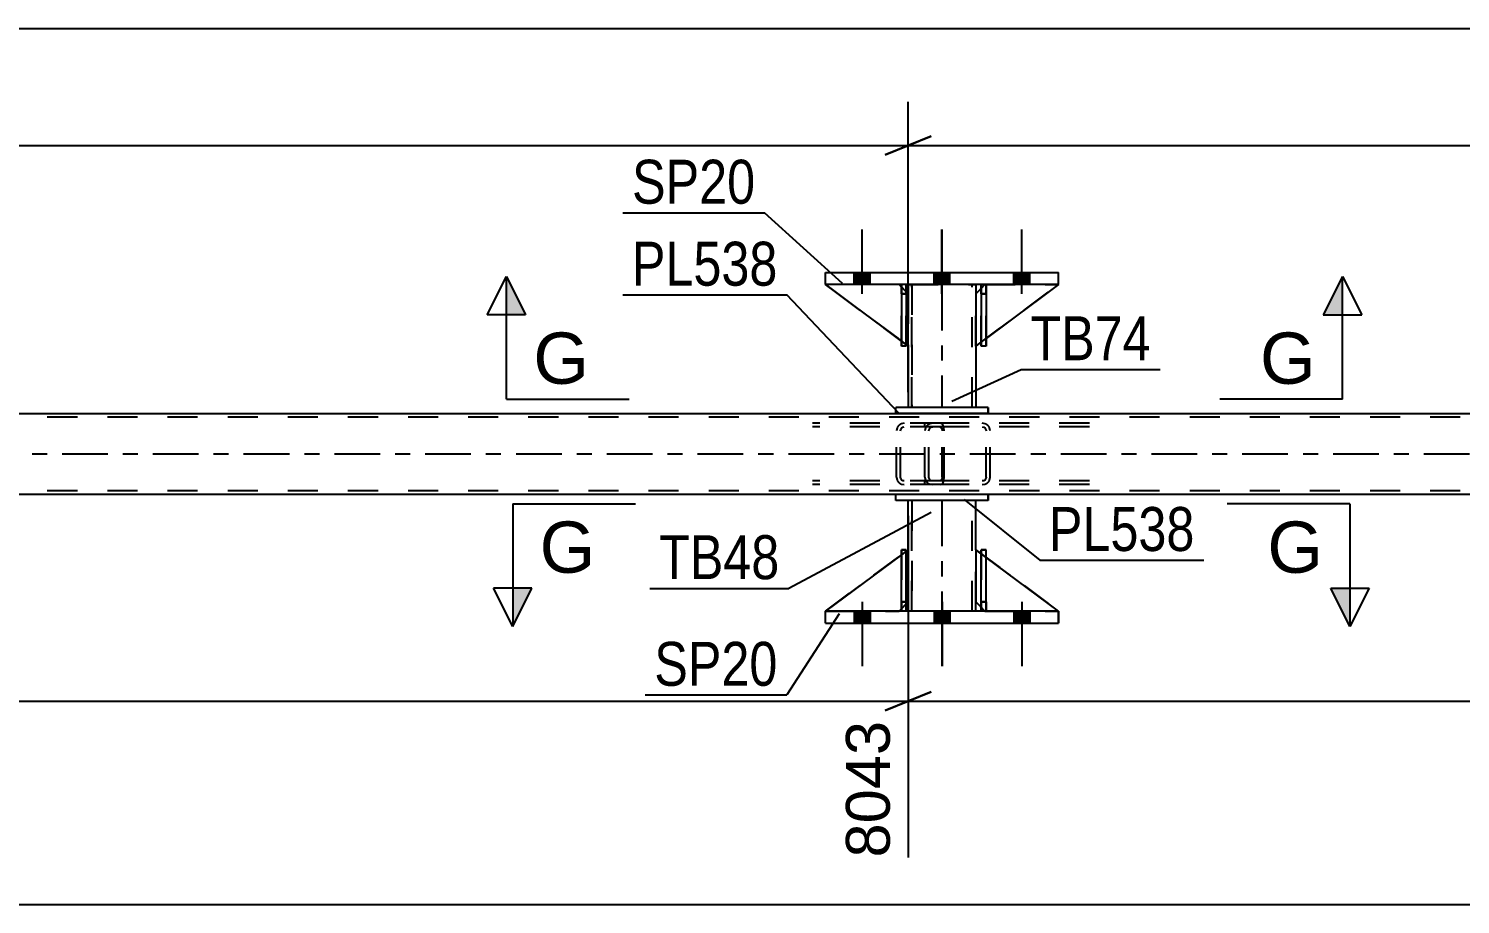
# Model space of a CAD drawing. Header units: millimetres. Extents: x 0 to 841, y 0 to 594.
# Drawn here: x 275.4 to 368.7, y 216.9 to 274 of the extents above; entities that cross this region are included whole.
import ezdxf

# ---------------------------------------------------------------- set-up
doc = ezdxf.new("R2010")
doc.units = ezdxf.units.MM
doc.linetypes.add('DXK_LINE_DOT2', pattern=[3.9198, 1.9599, -1.9599])
doc.linetypes.add('DXK_LINE_DOT3', pattern=[5.9187, 2.979, -0.9799, 0.9799, -0.9799])
doc.styles.add('Arial', font='ARIAL.TTF', dxfattribs={"height": 0.2})
doc.styles.add('Arial Narrow', font='ARIALN.TTF', dxfattribs={"height": 0.2})

# ---------------------------------------------------------------- blocks, each defined once
blk = doc.blocks.new('Part-318464264-4550 - 4418')
at = {"color": 2, "linetype": 'Continuous'}
for p, q in [((70.399, 248.887), (729.327, 248.887)), ((331.918, 243.607), (167.65, 243.607)), ((587.321, 243.607), (337.918, 243.607))]:
    blk.add_line(p, q, dxfattribs=at)
at = {"color": 7, "linetype": 'DXK_LINE_DOT2'}
for p, q in [((729.327, 248.647), (70.399, 248.647)), ((729.327, 243.847), (70.399, 243.847)), ((337.918, 243.607), (331.918, 243.607))]:
    blk.add_line(p, q, dxfattribs=at)
at = {"color": 7, "linetype": 'DXK_LINE_DOT3'}
blk.add_line((70.399, 246.247), (729.327, 246.247), dxfattribs=at)
blk = doc.blocks.new('Part-318464264-4573 - 4418')
at = {"color": 2, "linetype": 'Continuous'}
for p, q in [((332.272, 253.619), (327.318, 257.288)), ((332.271, 257.135), (332.118, 257.288)), ((332.718, 256.688), (332.592, 256.815)), ((332.718, 256.688), (332.718, 256.688)), ((332.718, 253.288), (332.718, 256.688)), ((332.718, 253.288), (332.592, 253.382)), ((332.718, 253.288), (332.718, 253.288))]:
    blk.add_line(p, q, dxfattribs=at)
at = {"color": 7, "linetype": 'DXK_LINE_DOT2'}
for p, q in [((332.718, 253.288), (327.318, 257.288)), ((332.118, 257.288), (327.318, 257.288)), ((332.118, 257.288), (332.718, 256.688)), ((332.592, 256.815), (332.271, 257.135)), ((332.718, 256.688), (332.718, 253.288)), ((332.592, 253.382), (332.272, 253.619))]:
    blk.add_line(p, q, dxfattribs=at)
blk = doc.blocks.new('Part-318464264-4574 - 4418')
at = {"color": 7, "linetype": 'DXK_LINE_DOT2'}
for p, q in [((332.719, 253.288), (327.319, 257.288)), ((332.119, 257.288), (327.319, 257.288)), ((327.319, 257.288), (332.719, 253.288)), ((332.119, 257.288), (332.719, 256.688)), ((332.719, 256.688), (332.119, 257.288)), ((332.719, 256.688), (332.719, 253.288)), ((332.719, 256.688), (332.719, 256.688)), ((332.719, 253.288), (332.719, 256.688)), ((332.719, 253.288), (332.719, 253.288))]:
    blk.add_line(p, q, dxfattribs=at)
blk = doc.blocks.new('Part-318464264-4446 - 4418')
at = {"color": 7, "linetype": 'DXK_LINE_DOT2'}
for p, q in [((334.794, 248.247), (326.486, 248.247)), ((334.794, 248.007), (326.486, 248.007)), ((331.995, 247.951), (331.957, 247.767)), ((331.957, 244.727), (331.957, 247.767)), ((332.208, 247.767), (332.227, 247.859)), ((332.208, 244.727), (332.208, 247.767)), ((332.227, 247.859), (332.282, 247.937)), ((332.459, 248.247), (332.267, 248.211)), ((332.282, 247.937), (332.363, 247.989)), ((332.363, 247.989), (332.459, 248.007)), ((333.802, 248.007), (333.802, 248.247)), ((334.898, 248.211), (334.794, 248.247)), ((334.794, 248.007), (334.846, 247.989)), ((334.846, 247.989), (334.89, 247.937)), ((334.89, 247.937), (334.919, 247.859)), ((334.986, 248.107), (334.898, 248.211)), ((334.919, 247.859), (334.93, 247.767)), ((334.93, 244.727), (334.93, 247.767)), ((335.044, 247.951), (334.986, 248.107)), ((335.065, 247.767), (335.044, 247.951)), ((335.065, 244.727), (335.065, 247.767)), ((331.957, 244.727), (331.995, 244.544)), ((332.227, 244.635), (332.208, 244.727)), ((332.282, 244.558), (332.227, 244.635)), ((332.363, 244.506), (332.282, 244.558)), ((334.89, 244.558), (334.846, 244.506)), ((334.919, 244.635), (334.89, 244.558)), ((334.93, 244.727), (334.919, 244.635)), ((335.044, 244.544), (335.065, 244.727)), ((334.794, 244.487), (326.486, 244.487)), ((334.794, 244.247), (326.486, 244.247)), ((332.267, 244.284), (332.459, 244.247)), ((332.459, 244.487), (332.363, 244.506)), ((333.802, 244.247), (333.802, 244.487)), ((334.846, 244.506), (334.794, 244.487)), ((334.794, 244.247), (334.898, 244.284)), ((334.898, 244.284), (334.986, 244.388)), ((334.986, 244.388), (335.044, 244.544))]:
    blk.add_line(p, q, dxfattribs=at)
for centre, start, end in [((332.445, 247.752), 111.19409, 156.15058), ((332.445, 244.742), 203.84942, 248.80591)]:
    blk.add_arc(centre, 0.492, start, end, dxfattribs=at)
blk = doc.blocks.new('Part-318464264-4579 - 4418')
at = {"color": 2, "linetype": 'Continuous'}
for p, q in [((337.918, 249.288), (331.918, 249.288)), ((331.918, 248.888), (331.918, 249.288)), ((337.918, 249.288), (337.918, 248.888)), ((337.919, 248.888), (337.919, 249.288)), ((337.918, 248.888), (331.918, 248.888))]:
    blk.add_line(p, q, dxfattribs=at)
at = {"color": 7, "linetype": 'DXK_LINE_DOT2'}
for p, q in [((331.919, 248.888), (331.919, 249.288)), ((337.919, 249.288), (337.918, 249.288)), ((337.919, 249.288), (337.918, 249.288)), ((337.918, 248.888), (337.919, 248.888)), ((337.919, 248.888), (337.918, 248.888))]:
    blk.add_line(p, q, dxfattribs=at)
blk = doc.blocks.new('Part-318464264-4516 - 4418')
at = {"color": 2, "linetype": 'Continuous'}
for p, q in [((337.918, 243.607), (331.918, 243.607)), ((331.918, 243.207), (331.918, 243.607)), ((337.918, 243.207), (331.918, 243.207)), ((337.918, 243.607), (337.918, 243.207)), ((337.919, 243.207), (337.919, 243.607))]:
    blk.add_line(p, q, dxfattribs=at)
at = {"color": 7, "linetype": 'DXK_LINE_DOT2'}
for p, q in [((331.919, 243.207), (331.919, 243.607)), ((337.919, 243.607), (337.918, 243.607)), ((337.919, 243.607), (337.918, 243.607)), ((337.918, 243.207), (337.919, 243.207)), ((337.919, 243.207), (337.918, 243.207))]:
    blk.add_line(p, q, dxfattribs=at)
blk = doc.blocks.new('Part-318464264-4454 - 4418')
at = {"color": 7, "linetype": 'DXK_LINE_DOT2'}
for p, q in [((333.841, 247.951), (333.802, 247.767)), ((333.802, 244.727), (333.802, 247.767)), ((334.057, 247.767), (334.077, 247.859)), ((334.057, 244.727), (334.057, 247.767)), ((334.077, 247.859), (334.132, 247.937)), ((334.313, 248.247), (334.117, 248.211)), ((334.132, 247.937), (334.215, 247.989)), ((334.215, 247.989), (334.313, 248.007)), ((344.527, 248.247), (334.313, 248.247)), ((344.527, 248.007), (334.313, 248.007)), ((337.743, 248.211), (337.548, 248.247)), ((337.548, 248.007), (337.645, 247.989)), ((337.645, 247.989), (337.728, 247.937)), ((337.728, 247.937), (337.784, 247.859)), ((337.784, 247.859), (337.803, 247.767)), ((337.803, 244.727), (337.803, 247.767)), ((338.059, 247.767), (338.02, 247.951)), ((338.059, 244.727), (338.059, 247.767)), ((333.802, 244.727), (333.841, 244.544)), ((334.077, 244.635), (334.057, 244.727)), ((334.132, 244.558), (334.077, 244.635)), ((334.215, 244.506), (334.132, 244.558)), ((337.728, 244.558), (337.645, 244.506)), ((337.784, 244.635), (337.728, 244.558)), ((337.803, 244.727), (337.784, 244.635)), ((338.02, 244.544), (338.059, 244.727)), ((334.117, 244.284), (334.313, 244.247)), ((334.313, 244.487), (334.215, 244.506)), ((344.527, 244.487), (334.313, 244.487)), ((344.527, 244.247), (334.313, 244.247)), ((337.645, 244.506), (337.548, 244.487)), ((337.548, 244.247), (337.743, 244.284))]:
    blk.add_line(p, q, dxfattribs=at)
for centre, start, end in [((334.293, 247.746), 110.75833, 155.68006), ((337.567, 247.746), 24.31994, 69.24167), ((334.293, 244.748), 204.31994, 249.24167), ((337.567, 244.748), 290.75833, 335.68006)]:
    blk.add_arc(centre, 0.496, start, end, dxfattribs=at)
blk = doc.blocks.new('Bolt-318464264-4530 - 4418')
at = {"linetype": 'Continuous'}
for points in [[(329.198, 235.207), (330.238, 235.207), (330.238, 236.007), (329.198, 236.007)], [(329.198, 235.207), (330.238, 235.207), (330.238, 236.007), (329.198, 236.007)], [(329.199, 235.207), (330.239, 235.207), (330.239, 236.007), (329.199, 236.007)], [(334.398, 235.207), (335.438, 235.207), (335.438, 236.007), (334.398, 236.007)], [(334.399, 235.207), (335.439, 235.207), (335.439, 236.007), (334.399, 236.007)], [(339.598, 235.207), (340.638, 235.207), (340.638, 236.007), (339.598, 236.007)], [(339.598, 235.207), (340.638, 235.207), (340.638, 236.007), (339.598, 236.007)], [(339.599, 235.207), (340.639, 235.207), (340.639, 236.007), (339.599, 236.007)]]:
    blk.add_hatch(color=1, dxfattribs=at).paths.add_polyline_path(points)
at = {"color": 1, "linetype": 'Continuous'}
for p, q in [((329.718, 236.607), (329.718, 232.407)), ((329.718, 236.607), (329.718, 232.407)), ((329.719, 236.607), (329.719, 232.407)), ((334.918, 236.607), (334.918, 232.407)), ((334.919, 236.607), (334.919, 232.407)), ((340.118, 236.607), (340.118, 232.407)), ((340.118, 236.607), (340.118, 232.407)), ((340.119, 236.607), (340.119, 232.407)), ((329.198, 236.007), (329.198, 235.207)), ((329.198, 236.007), (329.198, 235.207)), ((329.199, 236.007), (329.199, 235.207)), ((330.238, 236.007), (330.238, 235.207)), ((330.238, 236.007), (330.238, 235.207)), ((330.239, 236.007), (330.239, 235.207)), ((334.398, 236.007), (334.398, 235.207)), ((334.399, 236.007), (334.399, 235.207)), ((335.438, 236.007), (335.438, 235.207)), ((335.439, 236.007), (335.439, 235.207)), ((339.598, 236.007), (339.598, 235.207)), ((339.598, 236.007), (339.598, 235.207)), ((339.599, 236.007), (339.599, 235.207)), ((340.638, 236.007), (340.638, 235.207)), ((340.638, 236.007), (340.638, 235.207)), ((340.639, 236.007), (340.639, 235.207))]:
    blk.add_line(p, q, dxfattribs=at)
blk = doc.blocks.new('Bolt-318464264-4531 - 4418')
at = {"linetype": 'Continuous'}
for points in [[(330.238, 258.088), (329.198, 258.088), (329.198, 257.288), (330.238, 257.288)], [(330.238, 258.088), (329.198, 258.088), (329.198, 257.288), (330.238, 257.288)], [(330.239, 258.088), (329.199, 258.088), (329.199, 257.288), (330.239, 257.288)], [(335.438, 258.088), (334.398, 258.088), (334.398, 257.288), (335.438, 257.288)], [(335.439, 258.088), (334.399, 258.088), (334.399, 257.288), (335.439, 257.288)], [(340.638, 258.088), (339.598, 258.088), (339.598, 257.288), (340.638, 257.288)], [(340.638, 258.088), (339.598, 258.088), (339.598, 257.288), (340.638, 257.288)], [(340.639, 258.088), (339.599, 258.088), (339.599, 257.288), (340.639, 257.288)]]:
    blk.add_hatch(color=1, dxfattribs=at).paths.add_polyline_path(points)
at = {"color": 1, "linetype": 'Continuous'}
for p, q in [((329.718, 256.688), (329.718, 260.888)), ((329.718, 256.688), (329.718, 260.888)), ((329.719, 256.688), (329.719, 260.888)), ((334.918, 256.688), (334.918, 260.888)), ((334.919, 256.688), (334.919, 260.888)), ((340.118, 256.688), (340.118, 260.888)), ((340.118, 256.688), (340.118, 260.888)), ((340.119, 256.688), (340.119, 260.888)), ((329.198, 257.288), (329.198, 258.088)), ((329.198, 257.288), (329.198, 258.088)), ((329.199, 257.288), (329.199, 258.088)), ((330.238, 257.288), (330.238, 258.088)), ((330.238, 257.288), (330.238, 258.088)), ((330.239, 257.288), (330.239, 258.088)), ((334.398, 257.288), (334.398, 258.088)), ((334.399, 257.288), (334.399, 258.088)), ((335.438, 257.288), (335.438, 258.088)), ((335.439, 257.288), (335.439, 258.088)), ((339.598, 257.288), (339.598, 258.088)), ((339.598, 257.288), (339.598, 258.088)), ((339.599, 257.288), (339.599, 258.088)), ((340.638, 257.288), (340.638, 258.088)), ((340.638, 257.288), (340.638, 258.088)), ((340.639, 257.288), (340.639, 258.088))]:
    blk.add_line(p, q, dxfattribs=at)
blk = doc.blocks.new('Part-318464264-4467 - 4418')
at = {"color": 2, "linetype": 'Continuous'}
for p, q in [((332.271, 236.007), (332.272, 240.007)), ((332.272, 240.007), (332.592, 240.007)), ((332.591, 236.007), (332.592, 240.007)), ((332.272, 236.007), (332.271, 236.007)), ((332.592, 236.007), (332.271, 236.007))]:
    blk.add_line(p, q, dxfattribs=at)
at = {"color": 7, "linetype": 'DXK_LINE_DOT2'}
for p, q in [((332.272, 240.007), (332.272, 236.607)), ((332.592, 236.607), (332.592, 240.007)), ((332.272, 236.607), (332.272, 236.007)), ((332.272, 236.607), (332.592, 236.607)), ((332.592, 236.007), (332.592, 236.607)), ((332.271, 236.007), (332.271, 236.007)), ((332.591, 236.007), (332.592, 236.007)), ((332.591, 236.007), (332.591, 236.007))]:
    blk.add_line(p, q, dxfattribs=at)
blk = doc.blocks.new('Part-318464264-4468 - 4418')
at = {"color": 7, "linetype": 'DXK_LINE_DOT2'}
for p, q in [((337.792, 240.007), (337.472, 240.007)), ((337.472, 236.607), (337.472, 240.007)), ((337.472, 240.007), (337.473, 236.007)), ((337.793, 236.007), (337.792, 240.007)), ((337.792, 236.607), (337.792, 239.508)), ((337.792, 236.607), (337.472, 236.607)), ((337.472, 236.007), (337.472, 236.607)), ((337.792, 236.607), (337.792, 236.007)), ((337.793, 236.007), (337.472, 236.007)), ((337.792, 236.007), (337.793, 236.007))]:
    blk.add_line(p, q, dxfattribs=at)
at = {"color": 2, "linetype": 'Continuous'}
for p in [(337.792, 239.508), (337.792, 240.007)]:
    blk.add_line(p, (337.792, 240.007), dxfattribs=at)
blk = doc.blocks.new('Part-318464264-4611 - 4418')
at = {"color": 2, "linetype": 'Continuous'}
for p, q in [((332.718, 257.288), (332.718, 256.688)), ((337.118, 257.288), (337.118, 256.688)), ((337.119, 257.288), (337.119, 256.688)), ((332.718, 253.288), (332.718, 249.288)), ((337.118, 253.288), (337.118, 249.288)), ((337.119, 253.288), (337.119, 249.288))]:
    blk.add_line(p, q, dxfattribs=at)
at = {"color": 7, "linetype": 'DXK_LINE_DOT2'}
for p, q in [((332.718, 257.288), (337.119, 257.288)), ((332.719, 257.288), (332.719, 249.288)), ((332.958, 249.288), (332.958, 257.288)), ((332.959, 257.288), (332.959, 249.288)), ((336.878, 249.288), (336.878, 257.288)), ((336.879, 249.288), (336.879, 257.288)), ((332.718, 256.688), (332.718, 253.288)), ((337.118, 256.688), (337.118, 253.288)), ((337.119, 256.688), (337.119, 253.288)), ((337.119, 249.288), (332.718, 249.288))]:
    blk.add_line(p, q, dxfattribs=at)
at = {"color": 7, "linetype": 'DXK_LINE_DOT3'}
blk.add_line((334.918, 257.288), (334.918, 249.288), dxfattribs=at)
blk = doc.blocks.new('Part-318464264-4521 - 4418')
at = {"color": 2, "linetype": 'Continuous'}
for p, q in [((332.718, 240.007), (332.718, 243.207)), ((337.118, 240.007), (337.118, 243.207)), ((337.119, 240.007), (337.119, 243.207)), ((332.718, 236.007), (332.718, 236.607)), ((337.118, 236.007), (337.118, 236.607)), ((337.119, 236.007), (337.119, 236.607))]:
    blk.add_line(p, q, dxfattribs=at)
at = {"color": 7, "linetype": 'DXK_LINE_DOT2'}
for p, q in [((337.119, 243.207), (332.718, 243.207)), ((332.719, 236.007), (332.719, 243.207)), ((332.958, 236.007), (332.958, 243.207)), ((332.959, 243.207), (332.959, 236.007)), ((336.878, 236.007), (336.878, 243.207)), ((336.879, 236.007), (336.879, 243.207)), ((332.718, 236.607), (332.718, 240.007)), ((337.118, 236.607), (337.118, 240.007)), ((337.119, 236.607), (337.119, 240.007)), ((337.119, 236.007), (332.718, 236.007))]:
    blk.add_line(p, q, dxfattribs=at)
at = {"color": 7, "linetype": 'DXK_LINE_DOT3'}
blk.add_line((334.918, 243.207), (334.918, 236.007), dxfattribs=at)
blk = doc.blocks.new('Part-318464264-4526 - 4418')
at = {"color": 2, "linetype": 'Continuous'}
for p, q in [((337.471, 236.007), (337.472, 240.007)), ((337.472, 240.007), (337.792, 240.007)), ((337.791, 236.007), (337.792, 240.007)), ((337.472, 236.007), (337.471, 236.007)), ((337.792, 236.007), (337.471, 236.007))]:
    blk.add_line(p, q, dxfattribs=at)
at = {"color": 7, "linetype": 'DXK_LINE_DOT2'}
for p, q in [((337.472, 240.007), (337.472, 236.607)), ((337.792, 236.607), (337.792, 240.007)), ((337.472, 236.607), (337.472, 236.007)), ((337.472, 236.607), (337.792, 236.607)), ((337.792, 236.007), (337.792, 236.607)), ((337.471, 236.007), (337.471, 236.007)), ((337.791, 236.007), (337.792, 236.007)), ((337.791, 236.007), (337.791, 236.007))]:
    blk.add_line(p, q, dxfattribs=at)
blk = doc.blocks.new('Part-318464264-4679 - 4418')
at = {"color": 7, "linetype": 'DXK_LINE_DOT2'}
for p, q in [((332.592, 240.007), (332.273, 240.007)), ((332.273, 236.607), (332.273, 240.007)), ((332.273, 240.007), (332.273, 236.007)), ((332.593, 236.007), (332.593, 240.007)), ((332.593, 236.607), (332.593, 239.914)), ((332.593, 236.607), (332.273, 236.607)), ((332.273, 236.007), (332.273, 236.607)), ((332.593, 236.481), (332.593, 236.607)), ((332.593, 236.007), (332.273, 236.007)), ((332.593, 236.007), (332.593, 236.007))]:
    blk.add_line(p, q, dxfattribs=at)
at = {"color": 2, "linetype": 'Continuous'}
for p, q in [((332.593, 240.007), (332.592, 240.007)), ((332.593, 239.914), (332.593, 240.007)), ((332.593, 236.007), (332.593, 236.481))]:
    blk.add_line(p, q, dxfattribs=at)
blk = doc.blocks.new('Part-318464264-4594 - 4418')
at = {"color": 7, "linetype": 'DXK_LINE_DOT2'}
for p, q in [((337.719, 257.288), (337.119, 256.688)), ((337.119, 253.288), (342.519, 257.288)), ((337.119, 256.688), (337.719, 257.288)), ((342.519, 257.288), (337.119, 253.288)), ((337.719, 257.288), (342.519, 257.288)), ((337.119, 256.688), (337.119, 253.288)), ((337.119, 256.688), (337.119, 256.688)), ((337.119, 253.288), (337.119, 256.688)), ((337.119, 253.288), (337.119, 253.288))]:
    blk.add_line(p, q, dxfattribs=at)
at = {"color": 2, "linetype": 'Continuous'}
blk.add_line((342.519, 257.288), (342.519, 257.288), dxfattribs=at)
blk = doc.blocks.new('Part-318464264-4599 - 4418')
at = {"color": 2, "linetype": 'Continuous'}
for p, q in [((342.518, 236.007), (327.318, 236.007)), ((327.318, 235.207), (327.318, 236.007)), ((342.518, 236.007), (342.518, 236.007)), ((342.518, 235.207), (342.518, 236.007)), ((342.519, 236.007), (342.519, 235.207)), ((327.318, 235.207), (342.518, 235.207)), ((342.519, 235.207), (342.518, 235.207)), ((342.518, 235.207), (342.519, 235.207))]:
    blk.add_line(p, q, dxfattribs=at)
at = {"color": 7, "linetype": 'DXK_LINE_DOT2'}
for p, q in [((327.319, 235.207), (327.319, 236.007)), ((342.518, 236.007), (342.519, 236.007)), ((342.519, 236.007), (342.518, 236.007))]:
    blk.add_line(p, q, dxfattribs=at)
blk = doc.blocks.new('Part-318464264-4681 - 4418')
at = {"color": 7, "linetype": 'DXK_LINE_DOT2'}
for p, q in [((337.472, 256.688), (337.472, 257.288)), ((337.472, 257.288), (337.473, 257.288)), ((337.473, 257.288), (337.472, 253.288)), ((337.793, 257.288), (337.472, 257.288)), ((337.792, 256.688), (337.792, 257.288)), ((337.792, 253.288), (337.793, 257.288)), ((337.472, 253.288), (337.472, 256.688)), ((337.472, 256.688), (337.792, 256.688)), ((337.792, 256.688), (337.792, 253.787)), ((337.792, 253.288), (337.472, 253.288))]:
    blk.add_line(p, q, dxfattribs=at)
at = {"color": 2, "linetype": 'Continuous'}
for p in [(337.792, 253.787), (337.792, 253.288)]:
    blk.add_line(p, (337.792, 253.288), dxfattribs=at)
blk = doc.blocks.new('Part-318464264-4604 - 4418')
at = {"color": 2, "linetype": 'Continuous'}
for p, q in [((327.318, 257.288), (327.318, 258.088)), ((327.318, 258.088), (342.518, 258.088)), ((342.518, 258.088), (342.519, 258.088)), ((342.519, 258.088), (342.518, 258.088)), ((342.518, 257.288), (342.518, 258.088)), ((342.519, 257.288), (342.519, 258.088)), ((342.518, 257.288), (327.318, 257.288)), ((342.518, 257.288), (342.518, 257.288))]:
    blk.add_line(p, q, dxfattribs=at)
at = {"color": 7, "linetype": 'DXK_LINE_DOT2'}
for p, q in [((327.319, 257.288), (327.319, 258.088)), ((342.518, 257.288), (342.519, 257.288)), ((342.519, 257.288), (342.518, 257.288)), ((342.519, 257.288), (342.519, 257.288))]:
    blk.add_line(p, q, dxfattribs=at)
blk = doc.blocks.new('Part-318464264-4605 - 4418')
at = {"color": 2, "linetype": 'Continuous'}
for p, q in [((337.118, 240.007), (337.118, 240.007)), ((337.118, 240.007), (337.118, 236.607)), ((337.472, 239.745), (337.118, 240.007)), ((342.518, 236.008), (337.792, 239.508)), ((337.118, 236.607), (337.118, 236.607)), ((337.471, 236.254), (337.118, 236.607)), ((342.518, 236.007), (342.518, 236.007))]:
    blk.add_line(p, q, dxfattribs=at)
at = {"color": 7, "linetype": 'DXK_LINE_DOT2'}
for p, q in [((337.118, 236.607), (337.118, 240.007)), ((337.118, 240.007), (342.518, 236.007)), ((337.792, 239.508), (337.472, 239.745)), ((337.718, 236.007), (337.118, 236.607)), ((337.718, 236.007), (337.471, 236.254)), ((337.718, 236.007), (342.518, 236.007)), ((342.518, 236.007), (342.518, 236.008))]:
    blk.add_line(p, q, dxfattribs=at)
blk = doc.blocks.new('Part-318464264-4606 - 4418')
at = {"color": 7, "linetype": 'DXK_LINE_DOT2'}
for p, q in [((337.119, 236.607), (337.119, 240.007)), ((337.119, 240.007), (342.519, 236.007)), ((337.119, 240.007), (337.119, 240.007)), ((337.119, 240.007), (337.119, 236.607)), ((342.519, 236.007), (337.119, 240.007)), ((337.719, 236.007), (337.119, 236.607)), ((337.119, 236.607), (337.119, 236.607)), ((337.119, 236.607), (337.719, 236.007)), ((337.719, 236.007), (342.519, 236.007))]:
    blk.add_line(p, q, dxfattribs=at)
at = {"color": 2, "linetype": 'Continuous'}
blk.add_line((342.519, 236.007), (342.519, 236.007), dxfattribs=at)
blk = doc.blocks.new('Part-318464264-4627 - 4418')
at = {"color": 7, "linetype": 'DXK_LINE_DOT2'}
for p, q in [((327.318, 236.007), (332.718, 240.007)), ((332.592, 239.914), (332.272, 239.677)), ((332.718, 240.007), (332.718, 236.607)), ((332.718, 236.607), (332.118, 236.007)), ((332.592, 236.481), (332.271, 236.161)), ((327.318, 236.007), (332.118, 236.007))]:
    blk.add_line(p, q, dxfattribs=at)
at = {"color": 2, "linetype": 'Continuous'}
for p, q in [((332.718, 240.007), (332.592, 239.914)), ((332.718, 236.607), (332.718, 240.007)), ((332.718, 240.007), (332.718, 240.007)), ((332.272, 239.677), (327.318, 236.007)), ((332.271, 236.161), (332.118, 236.007)), ((332.718, 236.607), (332.592, 236.481)), ((332.718, 236.607), (332.718, 236.607))]:
    blk.add_line(p, q, dxfattribs=at)
blk = doc.blocks.new('Part-318464264-4628 - 4418')
at = {"color": 7, "linetype": 'DXK_LINE_DOT2'}
for p, q in [((332.719, 240.007), (327.319, 236.007)), ((332.719, 240.007), (327.319, 236.007)), ((332.719, 236.607), (332.719, 240.007)), ((332.719, 240.007), (332.719, 240.007)), ((332.719, 240.007), (332.719, 236.607)), ((332.119, 236.007), (332.719, 236.607)), ((332.719, 236.607), (332.119, 236.007)), ((332.719, 236.607), (332.719, 236.607)), ((327.319, 236.007), (332.119, 236.007))]:
    blk.add_line(p, q, dxfattribs=at)
blk = doc.blocks.new('Part-318464264-4632 - 4418')
at = {"color": 7, "linetype": 'DXK_LINE_DOT2'}
for p, q in [((337.118, 256.688), (337.718, 257.288)), ((342.518, 257.288), (337.118, 253.288)), ((337.718, 257.288), (337.471, 257.041)), ((337.718, 257.288), (342.518, 257.288)), ((342.518, 257.288), (342.518, 257.288)), ((337.118, 253.288), (337.118, 256.688)), ((337.792, 253.787), (337.472, 253.55))]:
    blk.add_line(p, q, dxfattribs=at)
at = {"color": 2, "linetype": 'Continuous'}
for p, q in [((337.471, 257.041), (337.118, 256.688)), ((342.518, 257.288), (337.792, 253.787)), ((342.518, 257.288), (342.518, 257.288)), ((337.118, 256.688), (337.118, 253.288)), ((337.118, 256.688), (337.118, 256.688)), ((337.472, 253.55), (337.118, 253.288)), ((337.118, 253.288), (337.118, 253.288))]:
    blk.add_line(p, q, dxfattribs=at)
blk = doc.blocks.new('Part-318464264-4653 - 4418')
at = {"color": 2, "linetype": 'Continuous'}
for p, q in [((337.791, 257.288), (337.471, 257.288)), ((337.471, 257.288), (337.472, 253.288)), ((337.792, 257.288), (337.791, 257.288)), ((337.791, 257.288), (337.792, 253.288)), ((337.792, 253.288), (337.472, 253.288))]:
    blk.add_line(p, q, dxfattribs=at)
at = {"color": 7, "linetype": 'DXK_LINE_DOT2'}
for p, q in [((337.471, 257.288), (337.471, 257.288)), ((337.472, 256.688), (337.472, 257.288)), ((337.791, 257.288), (337.791, 257.288)), ((337.792, 257.288), (337.791, 257.288)), ((337.792, 256.688), (337.792, 257.288)), ((337.792, 256.688), (337.472, 256.688)), ((337.472, 256.688), (337.472, 253.288)), ((337.792, 253.288), (337.792, 256.688))]:
    blk.add_line(p, q, dxfattribs=at)
blk = doc.blocks.new('Part-318464264-4680 - 4418')
at = {"color": 2, "linetype": 'Continuous'}
for p, q in [((332.591, 257.288), (332.271, 257.288)), ((332.271, 257.288), (332.272, 253.288)), ((332.592, 257.288), (332.591, 257.288)), ((332.591, 257.288), (332.592, 253.288)), ((332.592, 253.288), (332.272, 253.288))]:
    blk.add_line(p, q, dxfattribs=at)
at = {"color": 7, "linetype": 'DXK_LINE_DOT2'}
for p, q in [((332.271, 257.288), (332.271, 257.288)), ((332.272, 256.688), (332.272, 257.288)), ((332.591, 257.288), (332.591, 257.288)), ((332.592, 257.288), (332.591, 257.288)), ((332.592, 256.688), (332.592, 257.288)), ((332.592, 256.688), (332.272, 256.688)), ((332.272, 256.688), (332.272, 253.288)), ((332.592, 253.288), (332.592, 256.688))]:
    blk.add_line(p, q, dxfattribs=at)
blk = doc.blocks.new('Part-318464264-4682 - 4418')
at = {"color": 7, "linetype": 'DXK_LINE_DOT2'}
for p, q in [((332.273, 256.688), (332.273, 257.288)), ((332.273, 257.288), (332.273, 257.288)), ((332.273, 257.288), (332.273, 253.288)), ((332.593, 257.288), (332.273, 257.288)), ((332.593, 253.288), (332.593, 257.288)), ((332.593, 256.814), (332.593, 256.688)), ((332.273, 253.288), (332.273, 256.688)), ((332.273, 256.688), (332.593, 256.688)), ((332.593, 256.688), (332.593, 253.381)), ((332.592, 253.288), (332.273, 253.288))]:
    blk.add_line(p, q, dxfattribs=at)
at = {"color": 2, "linetype": 'Continuous'}
for p, q in [((332.593, 257.288), (332.593, 256.814)), ((332.593, 253.288), (332.592, 253.288)), ((332.593, 253.381), (332.593, 253.288))]:
    blk.add_line(p, q, dxfattribs=at)
blk = doc.blocks.new('StraightDimension-318464264-4717 - 4418')
at = {"color": 7, "linetype": 'Continuous'}
blk.add_line((61.139, 216.88), (738.587, 216.88), dxfattribs=at)
blk = doc.blocks.new('StraightDimension-318464264-4744 - 4418')
at = {"color": 7, "linetype": 'Continuous'}
for p, q in [((332.719, 242.207), (332.719, 219.936)), ((334.219, 230.73), (331.219, 229.53)), ((332.719, 230.13), (588.121, 230.13))]:
    blk.add_line(p, q, dxfattribs=at)
blk = doc.blocks.new('StraightDimension-318464264-4757 - 4418')
at = {"color": 7, "linetype": 'Continuous'}
for p, q in [((332.719, 242.207), (332.719, 219.936)), ((331.219, 229.53), (334.219, 230.73)), ((162.45, 230.13), (332.719, 230.13))]:
    blk.add_line(p, q, dxfattribs=at)
at = {"color": 0, "linetype": 'Continuous'}
blk.add_wipeout([(332.119, 229.43), (327.919, 229.43), (327.919, 219.336), (332.119, 219.336)], dxfattribs=at)
at = {"color": 3, "linetype": 'Continuous', "style": 'Arial'}
blk.add_text('8043', height=2.8652, rotation=90.00021, dxfattribs=at).set_placement((331.519, 219.936))
blk = doc.blocks.new('StraightDimension-318464264-4803 - 4418')
at = {"color": 7, "linetype": 'Continuous'}
for p, q in [((332.719, 250.288), (332.719, 269.213)), ((334.219, 266.963), (331.219, 265.763)), ((332.719, 266.363), (588.121, 266.363))]:
    blk.add_line(p, q, dxfattribs=at)
blk = doc.blocks.new('StraightDimension-318464264-4816 - 4418')
at = {"color": 7, "linetype": 'Continuous'}
for p, q in [((332.719, 250.288), (332.719, 269.213)), ((331.219, 265.763), (334.219, 266.963)), ((162.45, 266.363), (332.719, 266.363))]:
    blk.add_line(p, q, dxfattribs=at)
blk = doc.blocks.new('StraightDimension-318464264-12187 - 4418')
at = {"color": 7, "linetype": 'Continuous'}
blk.add_line((61.78, 273.982), (737.947, 273.982), dxfattribs=at)
blk = doc.blocks.new('Mark-318464264-4575 - 4418')
at = {"color": 30, "linetype": 'Continuous'}
for p in [(314.102, 256.622), (332.111, 248.918)]:
    blk.add_line(p, (324.806, 256.622), dxfattribs=at)
at = {"color": 0}
blk.add_wipeout([(324.206, 257.222), (324.206, 260.222), (314.702, 260.222), (314.702, 257.222)], dxfattribs=at)
blk.add_wipeout([(324.206, 257.222), (324.206, 260.222), (314.702, 260.222), (314.702, 257.222)], dxfattribs=at)
at = {"color": 3, "style": 'Arial Narrow'}
blk.add_text('PL538', height=2.8633, dxfattribs=at).set_placement((314.702, 257.222))
blk = doc.blocks.new('Mark-318464264-4517 - 4418')
at = {"color": 30, "linetype": 'Continuous'}
for p in [(334.207, 242.427), (315.871, 237.487)]:
    blk.add_line(p, (324.926, 237.487), dxfattribs=at)
at = {"color": 0}
blk.add_wipeout([(324.326, 238.087), (324.326, 241.087), (316.471, 241.087), (316.471, 238.087)], dxfattribs=at)
blk.add_wipeout([(324.326, 238.087), (324.326, 241.087), (316.471, 241.087), (316.471, 238.087)], dxfattribs=at)
at = {"color": 3, "style": 'Arial Narrow'}
blk.add_text('TB48', height=2.8633, dxfattribs=at).set_placement((316.471, 238.087))
blk = doc.blocks.new('Mark-318464264-4512 - 4418')
at = {"color": 30, "linetype": 'Continuous'}
for p, q in [((336.373, 243.284), (341.289, 239.323)), ((341.289, 239.323), (351.993, 239.323))]:
    blk.add_line(p, q, dxfattribs=at)
at = {"color": 0}
blk.add_wipeout([(351.393, 239.923), (351.393, 242.923), (341.889, 242.923), (341.889, 239.923)], dxfattribs=at)
blk.add_wipeout([(351.393, 239.923), (351.393, 242.923), (341.889, 242.923), (341.889, 239.923)], dxfattribs=at)
at = {"color": 3, "style": 'Arial Narrow'}
blk.add_text('PL538', height=2.8633, dxfattribs=at).set_placement((341.889, 239.923))
blk = doc.blocks.new('Mark-318464264-4595 - 4418')
at = {"color": 30, "linetype": 'Continuous'}
for p in [(328.206, 235.835), (315.561, 230.533)]:
    blk.add_line(p, (324.8, 230.533), dxfattribs=at)
at = {"color": 0}
blk.add_wipeout([(324.2, 231.133), (324.2, 234.133), (316.161, 234.133), (316.161, 231.133)], dxfattribs=at)
blk.add_wipeout([(324.2, 231.133), (324.2, 234.133), (316.161, 234.133), (316.161, 231.133)], dxfattribs=at)
at = {"color": 3, "style": 'Arial Narrow'}
blk.add_text('SP20', height=2.8633, dxfattribs=at).set_placement((316.161, 231.133))
blk = doc.blocks.new('Mark-318464264-4600 - 4418')
at = {"color": 30, "linetype": 'Continuous'}
for p in [(314.112, 261.968), (328.435, 257.367)]:
    blk.add_line(p, (323.352, 261.968), dxfattribs=at)
at = {"color": 0}
blk.add_wipeout([(322.752, 262.568), (322.752, 265.568), (314.712, 265.568), (314.712, 262.568)], dxfattribs=at)
blk.add_wipeout([(322.752, 262.568), (322.752, 265.568), (314.712, 265.568), (314.712, 262.568)], dxfattribs=at)
at = {"color": 3, "style": 'Arial Narrow'}
blk.add_text('SP20', height=2.8633, dxfattribs=at).set_placement((314.712, 262.568))
blk = doc.blocks.new('Mark-318464264-4607 - 4418')
at = {"color": 30, "linetype": 'Continuous'}
for p, q in [((335.555, 249.701), (340.081, 251.762)), ((340.081, 251.762), (349.136, 251.762))]:
    blk.add_line(p, q, dxfattribs=at)
at = {"color": 0}
blk.add_wipeout([(348.536, 252.362), (348.536, 255.362), (340.681, 255.362), (340.681, 252.362)], dxfattribs=at)
blk.add_wipeout([(348.536, 252.362), (348.536, 255.362), (340.681, 255.362), (340.681, 252.362)], dxfattribs=at)
at = {"color": 3, "style": 'Arial Narrow'}
blk.add_text('TB74', height=2.8633, dxfattribs=at).set_placement((340.681, 252.362))
blk = doc.blocks.new('SectionMark-318464264-4952 - 4418')
at = {"linetype": 'Continuous'}
for points in [[(307.774, 255.324), (306.524, 255.324), (306.524, 257.824)], [(361.029, 255.324), (359.779, 255.324), (361.029, 257.824)]]:
    blk.add_hatch(color=6, dxfattribs=at).paths.add_polyline_path(points)
at = {"color": 6, "linetype": 'Continuous'}
for p, q in [((305.274, 255.324), (306.524, 257.824)), ((306.524, 249.824), (306.524, 257.824)), ((306.524, 257.824), (307.774, 255.324)), ((361.029, 257.824), (359.779, 255.324)), ((361.029, 249.824), (361.029, 257.824)), ((361.029, 257.824), (362.279, 255.324)), ((307.774, 255.324), (305.274, 255.324)), ((359.779, 255.324), (362.279, 255.324)), ((306.524, 249.824), (314.524, 249.824)), ((361.029, 249.824), (353.029, 249.824))]:
    blk.add_line(p, q, dxfattribs=at)
at = {"color": 0, "linetype": 'Continuous'}
for points in [[(311.904, 250.824), (311.904, 254.324), (308.274, 254.324), (308.274, 250.824)], [(359.279, 250.824), (359.279, 254.324), (355.65, 254.324), (355.65, 250.824)]]:
    blk.add_wipeout(points, dxfattribs=at)
at = {"color": 3, "linetype": 'Continuous', "style": 'Arial'}
for p in [(308.274, 250.824), (355.65, 250.824)]:
    blk.add_text('G', height=3.343, dxfattribs=at).set_placement(p)
blk = doc.blocks.new('SectionMark-318464264-4960 - 4418')
at = {"linetype": 'Continuous'}
for points in [[(306.936, 237.501), (308.186, 237.501), (306.936, 235.001)], [(360.26, 237.501), (361.51, 237.501), (361.51, 235.001)]]:
    blk.add_hatch(color=6, dxfattribs=at).paths.add_polyline_path(points)
at = {"color": 6, "linetype": 'Continuous'}
for p, q in [((306.936, 243.001), (314.936, 243.001)), ((306.936, 243.001), (306.936, 235.001)), ((361.51, 243.001), (353.51, 243.001)), ((361.51, 243.001), (361.51, 235.001)), ((306.936, 235.001), (305.686, 237.501)), ((308.186, 237.501), (305.686, 237.501)), ((306.936, 235.001), (308.186, 237.501)), ((360.26, 237.501), (362.76, 237.501)), ((361.51, 235.001), (360.26, 237.501)), ((362.76, 237.501), (361.51, 235.001))]:
    blk.add_line(p, q, dxfattribs=at)
at = {"color": 0, "linetype": 'Continuous'}
for points in [[(312.316, 238.501), (312.316, 242.001), (308.686, 242.001), (308.686, 238.501)], [(359.76, 238.501), (359.76, 242.001), (356.13, 242.001), (356.13, 238.501)]]:
    blk.add_wipeout(points, dxfattribs=at)
at = {"color": 3, "linetype": 'Continuous', "style": 'Arial'}
for p in [(308.686, 238.501), (356.13, 238.501)]:
    blk.add_text('G', height=3.343, dxfattribs=at).set_placement(p)

msp = doc.modelspace()

# ---------------------------------------------------------------- block references
for name in ['Bolt-318464264-4531 - 4418', 'Part-318464264-4604 - 4418', 'Part-318464264-4573 - 4418', 'Part-318464264-4574 - 4418', 'Part-318464264-4680 - 4418', 'Part-318464264-4682 - 4418', 'Part-318464264-4611 - 4418', 'Part-318464264-4632 - 4418', 'Part-318464264-4594 - 4418', 'Part-318464264-4653 - 4418', 'Part-318464264-4681 - 4418', 'Part-318464264-4579 - 4418', 'Part-318464264-4550 - 4418', 'Part-318464264-4446 - 4418', 'Part-318464264-4454 - 4418', 'Part-318464264-4516 - 4418', 'Part-318464264-4521 - 4418', 'Part-318464264-4627 - 4418', 'Part-318464264-4628 - 4418', 'Part-318464264-4467 - 4418', 'Part-318464264-4679 - 4418', 'Part-318464264-4605 - 4418', 'Part-318464264-4606 - 4418', 'Part-318464264-4526 - 4418', 'Part-318464264-4468 - 4418', 'Bolt-318464264-4530 - 4418', 'Part-318464264-4599 - 4418']:
    msp.add_blockref(name, (0, 0))

# ---------------------------------------------------------------- next in the draw order: block references
for name in ['StraightDimension-318464264-4803 - 4418', 'StraightDimension-318464264-4717 - 4418']:
    msp.add_blockref(name, (0, 0))

# ---------------------------------------------------------------- next in the draw order: block references
for name in ['StraightDimension-318464264-4816 - 4418', 'StraightDimension-318464264-4744 - 4418']:
    msp.add_blockref(name, (0, 0))

# ---------------------------------------------------------------- next in the draw order: block references
for name in ['StraightDimension-318464264-12187 - 4418', 'Mark-318464264-4512 - 4418', 'StraightDimension-318464264-4757 - 4418']:
    msp.add_blockref(name, (0, 0))

# ---------------------------------------------------------------- next in the draw order: block references
for name in ['Mark-318464264-4575 - 4418', 'Mark-318464264-4607 - 4418', 'Mark-318464264-4517 - 4418', 'Mark-318464264-4595 - 4418']:
    msp.add_blockref(name, (0, 0))

# ---------------------------------------------------------------- next in the draw order: block references
for name in ['Mark-318464264-4600 - 4418', 'SectionMark-318464264-4960 - 4418']:
    msp.add_blockref(name, (0, 0))

# ---------------------------------------------------------------- next in the draw order: block references
msp.add_blockref('SectionMark-318464264-4952 - 4418', (0, 0))

doc.saveas('drawing.dxf')
